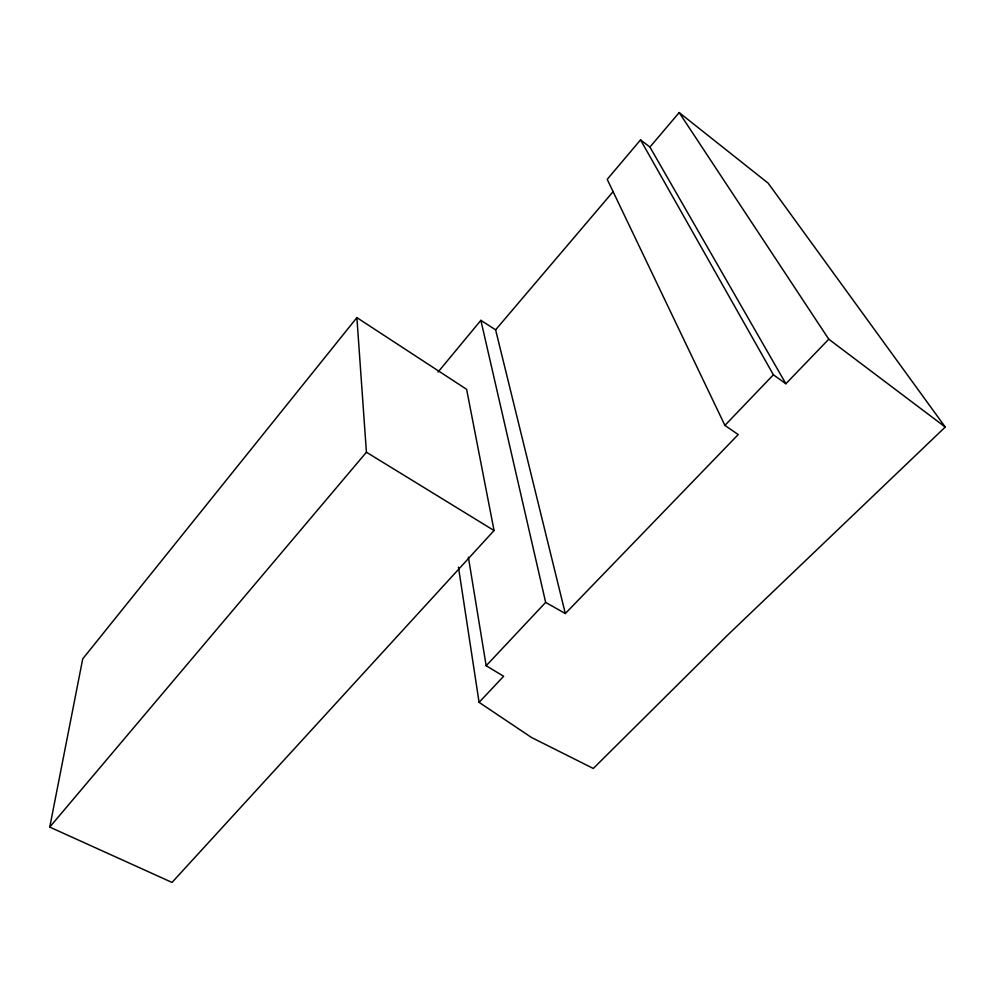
<?xml version="1.0" encoding="UTF-8"?>
<svg xmlns="http://www.w3.org/2000/svg" width="995" height="995" viewBox="0 0 995 995"><rect width="100%" height="100%" fill="white"/><g stroke="black" fill="none" stroke-linecap="round" stroke-linejoin="round"><path stroke-width="1.49" d="M49.75 827.094L82.722 658.877L356.882 317.629L466.618 389.331L494.055 530.534L172.023 882.428L49.75 827.094L366.421 452.228L356.882 317.629M438.036 372.068L480.871 320.353L495.622 329.83L565.322 613.542L738.228 434.566L724.907 425.4L607.211 179.349L640.544 139.885L649.934 147.061L785.876 383.734L828.773 339.208L679.175 112.572L649.934 147.061M495.622 329.83L613.206 191.525M679.175 112.572L768.152 183.155L945.25 427.042L726.972 635.73L593.294 768.463L531.554 737.506L479.08 702.358L503.644 676.264L486.169 665.742L545.658 602.398L480.871 320.353M724.907 425.4L773.389 374.792L640.544 139.885M545.658 602.398L565.322 613.542M366.421 452.228L494.055 530.534M773.389 374.792L785.876 383.734M828.773 339.208L945.25 427.042M468.371 557.15L486.169 665.742M458.446 567.125L479.08 702.358"/></g></svg>
